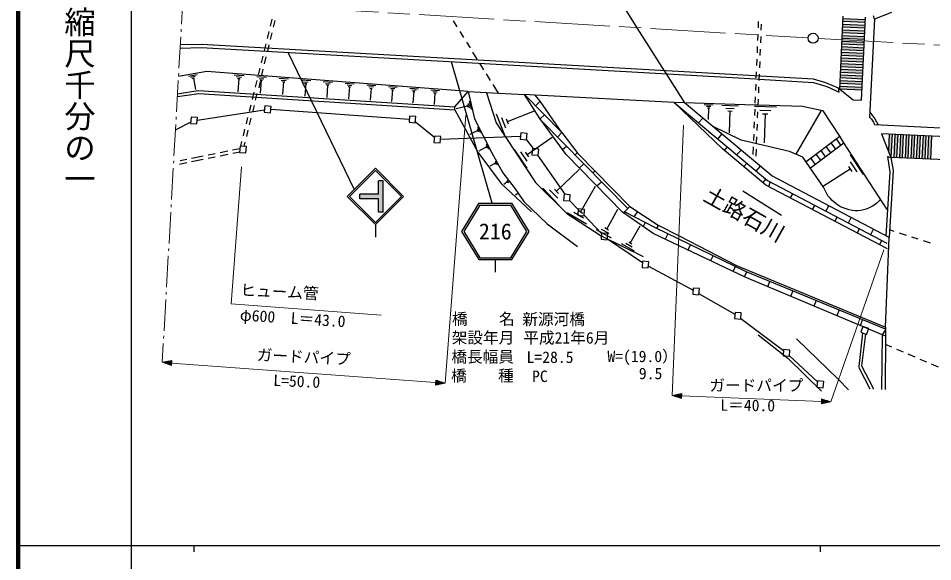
# Model space of a CAD drawing. Units: millimetres, scale not verified. Extents: x 40000 to 680000, y 20000 to 380000.
# Drawn here: x 40000 to 185950, y 202409 to 289106 of the extents above; entities that cross this region are included whole.
import ezdxf
from ezdxf.enums import TextEntityAlignment as Align

# ---------------------------------------------------------------- set-up
doc = ezdxf.new("R2010")
doc.units = ezdxf.units.MM
doc.header["$LTSCALE"] = 1000
doc.linetypes.add('CHAIN', pattern=[18.5, 12, -1.5, 3.5, -1.5])
for name, color, linetype, lineweight in [('M-BGD', 7, 'Continuous', 25), ('M-BGD-HTXT', 7, 'Continuous', 13), ('M-BMK', 2, 'CHAIN', 13), ('M-BMK-ROW', 30, 'Continuous', 25), ('M-BMK-SRVR', 3, 'Continuous', 25), ('M-STR-HTXT', 7, 'Continuous', 13), ('M-STR-STR1', 1, 'Continuous', 25), ('M-STR-STRC', 7, 'Continuous', 25), ('M-STR-STRD', 7, 'Continuous', 25), ('M-TTL', 2, 'Continuous', 140), ('M-TTL-BAND', 7, 'Continuous', 25)]:
    doc.layers.add(name, color=color, linetype=linetype, lineweight=lineweight)
doc.styles.add('@ＭＳ ゴシック', font='')
doc.styles.add('ＭＳ ゴシック', font='')
doc.styles.get('@ＭＳ ゴシック').set_extended_font_data('@MS Gothic')
doc.styles.get('ＭＳ ゴシック').set_extended_font_data('MS Gothic')

msp = doc.modelspace()

# ---------------------------------------------------------------- hatches: boundary and pattern name
at = {"layer": 'M-BGD'}
for points in [[(175181, 288412), (175202, 288861), (171650, 289026), (171629, 288577)], [(175140, 287513), (175160, 287962), (171608, 288127), (171587, 287678)], [(175056, 285715), (175077, 286164), (171525, 286329), (171504, 285879)], [(175098, 286614), (175119, 287063), (171567, 287228), (171546, 286778)], [(175014, 284816), (175035, 285265), (171483, 285430), (171462, 284980)], [(174931, 283017), (174952, 283467), (171400, 283632), (171379, 283182)], [(174973, 283917), (174994, 284366), (171441, 284531), (171421, 284081)], [(174847, 281219), (174868, 281669), (171316, 281834), (171295, 281384)], [(174889, 282118), (174910, 282568), (171358, 282733), (171337, 282283)], [(174806, 280320), (174827, 280770), (171275, 280935), (171254, 280485)], [(174722, 278522), (174743, 278972), (171191, 279137), (171170, 278687)], [(174764, 279421), (174785, 279871), (171233, 280036), (171212, 279586)], [(174681, 277623), (174701, 278073), (171149, 278238), (171128, 277788)], [(179290, 266922), (179459, 270615), (179009, 270635), (178886, 267939)], [(180189, 266881), (180358, 270574), (179908, 270594), (179739, 266901)], [(181257, 270532), (180808, 270553), (180638, 266860), (181088, 266840)], [(181987, 266799), (182156, 270491), (181707, 270512), (181537, 266819)], [(182886, 266757), (183055, 270450), (182606, 270471), (182436, 266778)], [(183954, 270409), (183505, 270429), (183336, 266737), (183785, 266716)], [(184853, 270368), (184404, 270388), (184235, 266696), (184684, 266675)], [(185583, 266634), (185752, 270327), (185303, 270347), (185134, 266654)]]:
    msp.add_hatch(color=256, dxfattribs=at).paths.add_polyline_path(points)
at = {"layer": 'M-STR-STRC'}
msp.add_hatch(color=256, dxfattribs=at).paths.add_polyline_path([(94505, 261067), (97505, 261067), (97505, 263192), (98255, 263192), (98255, 258192), (97505, 258192), (97505, 260317), (94505, 260317)])

# ---------------------------------------------------------------- linework, layer by layer
at = {"layer": 'M-BGD'}
for p, q in [((171128, 277788), (171670, 289462)), ((175202, 288861), (171650, 289026)), ((174608, 276063), (175222, 289297)), ((80256, 287848), (80527, 288944)), ((80758, 287695), (81024, 288774)), ((158112, 288581), (158071, 287582)), ((158596, 287189), (158638, 288188)), ((175140, 287513), (171587, 287678)), ((175160, 287962), (171608, 288127)), ((175181, 288412), (171629, 288577)), ((79771, 285890), (80043, 286989)), ((80275, 285739), (80538, 286803)), ((158030, 286583), (157989, 285584)), ((158513, 285191), (158554, 286190)), ((175077, 286164), (171525, 286329)), ((175098, 286614), (171546, 286778)), ((175119, 287063), (171567, 287228)), ((79291, 283953), (79560, 285037)), ((79804, 283835), (80062, 284878)), ((175014, 284816), (171462, 284980)), ((175035, 285265), (171483, 285430)), ((175056, 285715), (171504, 285879)), ((157948, 284584), (157907, 283585)), ((158429, 283193), (158471, 284192)), ((174931, 283017), (171379, 283182)), ((174952, 283467), (171400, 283632)), ((174973, 283917), (171421, 284081)), ((174994, 284366), (171441, 284531)), ((78814, 282024), (79076, 283081)), ((79316, 281857), (79582, 282934)), ((157866, 282586), (157825, 281587)), ((158345, 281195), (158387, 282194)), ((174868, 281669), (171316, 281834)), ((174889, 282118), (171337, 282283)), ((174910, 282568), (171358, 282733)), ((78336, 280093), (78598, 281153)), ((78866, 280034), (79100, 280984)), ((157784, 280588), (157743, 279589)), ((174806, 280320), (171254, 280485)), ((174827, 280770), (171275, 280935)), ((174847, 281219), (171295, 281384)), ((67178, 279887), (68554, 280143)), ((67564, 279722), (68253, 279849)), ((67779, 279524), (68123, 279588)), ((67951, 279556), (68291, 277720)), ((74454, 280093), (76042, 279971)), ((74831, 279798), (75625, 279737)), ((75009, 279518), (75406, 279487)), ((75207, 279503), (75045, 277386)), ((77844, 278106), (78114, 279195)), ((78049, 279817), (79611, 279698)), ((78616, 279023), (78371, 278033)), ((78420, 279527), (79200, 279468)), ((78595, 279252), (78985, 279222)), ((78790, 279237), (78631, 277156)), ((81618, 279544), (83152, 279427)), ((81982, 279259), (82749, 279200)), ((82154, 278988), (82538, 278959)), ((82346, 278974), (82189, 276928)), ((85160, 279273), (86668, 279157)), ((85518, 278993), (86272, 278935)), ((88675, 279004), (90157, 278890)), ((158261, 279196), (158303, 280195)), ((174743, 278972), (171191, 279137)), ((174764, 279421), (171212, 279586)), ((174785, 279871), (171233, 280036)), ((85687, 278727), (86064, 278698)), ((85875, 278712), (85721, 276702)), ((89027, 278728), (89768, 278671)), ((89193, 278467), (89563, 278439)), ((89378, 278453), (89227, 276477)), ((92164, 278736), (93620, 278625)), ((92509, 278466), (93237, 278410)), ((92673, 278209), (93037, 278181)), ((92855, 278195), (92706, 276254)), ((95627, 278471), (97057, 278362)), ((95966, 278205), (96681, 278151)), ((96127, 277953), (96484, 277926)), ((96305, 277940), (96159, 276033)), ((99064, 278208), (100468, 278100)), ((99397, 277947), (100099, 277893)), ((99555, 277699), (99906, 277673)), ((99730, 277686), (99587, 275813)), ((102475, 277947), (103854, 277841)), ((102802, 277690), (103492, 277638)), ((102957, 277447), (103302, 277421)), ((103129, 277434), (102989, 275596)), ((105861, 277687), (107215, 277584)), ((106182, 277436), (106859, 277384)), ((111804, 277433), (116630, 277164)), ((157702, 278589), (157661, 277590)), ((158177, 277198), (158219, 278197)), ((170910, 277966), (173234, 276081)), ((174681, 277623), (171128, 277788)), ((174701, 278073), (171149, 278238)), ((174722, 278522), (171170, 278687)), ((77367, 276177), (77645, 277302)), ((77877, 276030), (78141, 277102)), ((106334, 277197), (106672, 277171)), ((106503, 277184), (106365, 275379)), ((111962, 275886), (112278, 274541)), ((122560, 275154), (123307, 275868)), ((157620, 276591), (157579, 275592)), ((158093, 275200), (158135, 276199)), ((173234, 276081), (174608, 276063)), ((76896, 274276), (77151, 275308)), ((77411, 274145), (77677, 275220)), ((111672, 275108), (109878, 274687)), ((111632, 275276), (111711, 274940)), ((111817, 275497), (111975, 274824)), ((157566, 275270), (146332, 275639)), ((149493, 275335), (150911, 275288)), ((149840, 275087), (150549, 275064)), ((150009, 274845), (150364, 274833)), ((150187, 274839), (150125, 272949)), ((152301, 275243), (154937, 275156)), ((152945, 274782), (154263, 274739)), ((157538, 274593), (157497, 273594)), ((157525, 275071), (161001, 274957)), ((158096, 275253), (157566, 275270)), ((158375, 274464), (160113, 274407)), ((168166, 274414), (164077, 267448)), ((76403, 272286), (76648, 273274)), ((76907, 272105), (77175, 273189)), ((117618, 270580), (116343, 273814)), ((117838, 271601), (117201, 273218)), ((118218, 272217), (117899, 273026)), ((118059, 272621), (122370, 274320)), ((123312, 273043), (123970, 273731)), ((148593, 272411), (149276, 273173)), ((153260, 274332), (153919, 274310)), ((153590, 274321), (153475, 270807)), ((158009, 273202), (158051, 274201)), ((158790, 273870), (159659, 273842)), ((159225, 273856), (159073, 269222)), ((113292, 271764), (113754, 270884)), ((155374, 269684), (150789, 271906)), ((157456, 272594), (157416, 271595)), ((157926, 271203), (157968, 272202)), ((75931, 270380), (76182, 271392)), ((76452, 270261), (76702, 271276)), ((113230, 271170), (112056, 270555)), ((113172, 271280), (113287, 271060)), ((113261, 271467), (113492, 271027)), ((121216, 267385), (125208, 270117)), ((126072, 270152), (126781, 270896)), ((151667, 269837), (152310, 270632)), ((157375, 270596), (157334, 269597)), ((157842, 269205), (157884, 270204)), ((165729, 266253), (171100, 270312)), ((171785, 269259), (171100, 270312)), ((177793, 270691), (179290, 266922)), ((191204, 270077), (177793, 270691)), ((179009, 270635), (178886, 267939)), ((179459, 270615), (179290, 266922)), ((179908, 270594), (179739, 266901)), ((180358, 270574), (180189, 266881)), ((180808, 270553), (180638, 266860)), ((181257, 270532), (181088, 266840)), ((181707, 270512), (181537, 266819)), ((182156, 270491), (181987, 266799)), ((182606, 270471), (182436, 266778)), ((183055, 270450), (182886, 266757)), ((183505, 270429), (183336, 266737)), ((183954, 270409), (183785, 266716)), ((184404, 270388), (184235, 266696)), ((184853, 270368), (184684, 266675)), ((185303, 270347), (185134, 266654)), ((185752, 270327), (185583, 266634)), ((75404, 268699), (75334, 267701)), ((76401, 268629), (75404, 268699)), ((75522, 268726), (75703, 269457)), ((76061, 268679), (76230, 269363)), ((76332, 267631), (76401, 268629)), ((114571, 268630), (114684, 268416)), ((114658, 268812), (114883, 268383)), ((114689, 269101), (115138, 268244)), ((126871, 268185), (127492, 268709)), ((152723, 268021), (153171, 268578)), ((157293, 268598), (157243, 267400)), ((166431, 265246), (171785, 269259)), ((168917, 268663), (169618, 267635)), ((169707, 269259), (170436, 268248)), ((170531, 269882), (171259, 268865)), ((178707, 258615), (171785, 269259)), ((67662, 266786), (69496, 267156)), ((70300, 267318), (71420, 267544)), ((72234, 267708), (73442, 267952)), ((72234, 267183), (73442, 267429)), ((74185, 268102), (75379, 268343)), ((74264, 267597), (75342, 267818)), ((75334, 267701), (76332, 267631)), ((114628, 268523), (113485, 267923)), ((121242, 265204), (119193, 268199)), ((121229, 266294), (120204, 267792)), ((121472, 267010), (120959, 267759)), ((128862, 267318), (129230, 267672)), ((154654, 267336), (155371, 268069)), ((157754, 267118), (157800, 268206)), ((167293, 267435), (168035, 266449)), ((168091, 268038), (168810, 267029)), ((172797, 267336), (174863, 264160)), ((65750, 265858), (66906, 266094)), ((65856, 266421), (66906, 266633)), ((67662, 266248), (69496, 266623)), ((70300, 266787), (71420, 267016)), ((116086, 265936), (115261, 265504)), ((116045, 266013), (116126, 265859)), ((116108, 266145), (116270, 265836)), ((116130, 266353), (116454, 265735)), ((129568, 265224), (130267, 265891)), ((155791, 265458), (156263, 265989)), ((167193, 265818), (166480, 266820)), ((172784, 266198), (173817, 264609)), ((190359, 266415), (179290, 266922)), ((125909, 261507), (129546, 264960)), ((131664, 264475), (132031, 264784)), ((157795, 264707), (158443, 265496)), ((172771, 265059), (168535, 262305)), ((172512, 265456), (173029, 264662)), ((118002, 262968), (117499, 262597)), ((117968, 263015), (118037, 262921)), ((117989, 263249), (118267, 262871)), ((117996, 263108), (118135, 262920)), ((132362, 262364), (133080, 263040)), ((158866, 262890), (159318, 263432)), ((159815, 262248), (160018, 262981)), ((126295, 259280), (123705, 262007)), ((126102, 260394), (124807, 261757)), ((126233, 261166), (125586, 261848)), ((129734, 258201), (132129, 262327)), ((155637, 261586), (161804, 257691)), ((119591, 261071), (119337, 260885)), ((119535, 261147), (119647, 260995)), ((163229, 260453), (163618, 261099)), ((130120, 257976), (129347, 258426)), ((133926, 255482), (135716, 258657)), ((136622, 258059), (137595, 259104)), ((166769, 258593), (167138, 259258)), ((168886, 258344), (169357, 259192)), ((130682, 256271), (127588, 258068)), ((130208, 257236), (128661, 258134)), ((138820, 258300), (138254, 257437)), ((170346, 256713), (170718, 257386)), ((172511, 256448), (172957, 257301)), ((134298, 254750), (133107, 255421)), ((134224, 255315), (133629, 255650)), ((137683, 253229), (139241, 255993)), ((140045, 256522), (139726, 255898)), ((142165, 256104), (141839, 255608)), ((173908, 254840), (174262, 255532)), ((176062, 254591), (176494, 255443)), ((134669, 254018), (132288, 255360)), ((143660, 254729), (143243, 253866)), ((178410, 239834), (179002, 254125)), ((179042, 255387), (179770, 255154)), ((180615, 254882), (181727, 254526)), ((182569, 254256), (183585, 253930)), ((138330, 251954), (136258, 253123)), ((138007, 252592), (136971, 253176)), ((137943, 253083), (137424, 253375)), ((147266, 252989), (146858, 252144)), ((177462, 252972), (177824, 253669)), ((184427, 253660), (185528, 253307)), ((150885, 251243), (150485, 250415)), ((154454, 249520), (154063, 248711)), ((156257, 248651), (155870, 247850)), ((159938, 247144), (159584, 246283)), ((163630, 245621), (163266, 244738)), ((167345, 244089), (166971, 243184)), ((171018, 242575), (170635, 241646)), ((174763, 241030), (174370, 240079)), ((174798, 239949), (174456, 239009)), ((175738, 239607), (174798, 239949)), ((175396, 238667), (175738, 239607)), ((164195, 237970), (170884, 231535)), ((174456, 239009), (175396, 238667)), ((178382, 237118), (179349, 236704)), ((180195, 236343), (181212, 235907)), ((181973, 235582), (183081, 235108)), ((183921, 234749), (184938, 234314)), ((185699, 233988), (186801, 233517)), ((170884, 231535), (172492, 229842))]:
    msp.add_line(p, q, dxfattribs=at)
for points in [[(111804, 277433), (70078, 280628), (65581, 279795)], [(65382, 277038), (68729, 277590), (109673, 274967), (111804, 277433)], [(111804, 277433), (112825, 273086), (115544, 267737), (117351, 264455), (119288, 261919), (120715, 259880), (124407, 256335), (129250, 252672)], [(65392, 276619), (68808, 277100), (109688, 274497), (109673, 274967)], [(114756, 277209), (116273, 272450), (122563, 262920), (127564, 257968), (133059, 254381), (139713, 251113)], [(126781, 270896), (123307, 275868), (122524, 276843)], [(109688, 274497), (113346, 267760), (117069, 262729), (121930, 258203)], [(178736, 252302), (159328, 262504), (152412, 268280), (144673, 275693)], [(144673, 275693), (159587, 263207), (178619, 253254)], [(179002, 254125), (160274, 263963), (146332, 275639)], [(168166, 274414), (165162, 275021), (158096, 275253)], [(171100, 270312), (168473, 274352), (168166, 274414)], [(175888, 274135), (176686, 273085), (177255, 272119)], [(137288, 258775), (130267, 265891), (123567, 272695)], [(169229, 260776), (168518, 262178), (165211, 266954), (163106, 267870), (155374, 269684)], [(178415, 239524), (156094, 248729), (141717, 255667), (136756, 258203)], [(158083, 238618), (162812, 234866), (168175, 229629)], [(175964, 229927), (174270, 233229), (174186, 233567), (174777, 238892)], [(175202, 238738), (174609, 233652), (176472, 230096), (176472, 229927)], [(177842, 229876), (177916, 238591), (178419, 239323)]]:
    msp.add_lwpolyline(points, dxfattribs=at)
msp.add_lwpolyline([(178437, 238373), (156018, 247779), (141351, 254767), (136455, 258175), (127463, 267378), (123262, 273111), (120797, 276933), (126781, 270896), (129330, 267541), (137595, 259104), (142145, 256117), (145464, 254401), (154611, 249666), (178410, 239834)], close=True, dxfattribs=at)
for points, knots in [([(175854, 273329), (176067, 273133), (176139, 273059), (176287, 272858), (176474, 272606), (176520, 272481), (176663, 272147)], [0, 0, 0, 0, 1, 1, 1, 2, 2, 2, 2]), ([(177658, 260228), (177012, 259545), (176632, 259263), (175832, 258881), (174526, 258259), (173517, 258271), (172133, 258694), (170798, 259101), (170213, 259714), (169229, 260776)], [0, 0, 0, 0, 1, 1, 1, 2, 2, 2, 3, 3, 3, 3])]:
    msp.add_open_spline(points, degree=3, knots=knots, dxfattribs=at)
at = {"layer": 'M-BGD-HTXT'}
for p, q in [((66218, 291154), (66047, 288146)), ((65933, 286149), (65649, 281157)), ((66002, 287347), (65979, 286948)), ((65604, 280358), (65581, 279959)), ((65535, 279160), (65251, 274168)), ((65206, 273370), (65183, 272970)), ((65137, 272172), (64853, 267180)), ((64808, 266381), (64785, 265982)), ((64739, 265183), (64455, 260191)), ((64410, 259392), (64387, 258993)), ((64341, 258194), (64057, 253202)), ((63943, 251206), (63659, 246214)), ((64012, 252404), (63989, 252004)), ((63614, 245415), (63591, 245016)), ((63545, 244217), (63261, 239225)), ((63216, 238426), (63193, 238027)), ((63147, 237228), (62976, 234220))]:
    msp.add_line(p, q, dxfattribs=at)
at = {"layer": 'M-BMK'}
msp.add_line((67050, 291906), (166060, 285968), dxfattribs=at)
msp.add_lwpolyline([(167658, 285878), (187555, 284822), (236288, 283008), (266820, 282627)], dxfattribs=at)
at = {"layer": 'M-BMK-ROW'}
for p, q in [((68544, 272871), (79287, 274496)), ((79342, 275125), (79255, 274128)), ((80338, 275037), (79342, 275125)), ((80251, 274041), (80338, 275037)), ((80300, 274596), (102404, 272997)), ((67582, 273341), (67494, 272345)), ((68578, 273254), (67582, 273341)), ((68491, 272258), (68578, 273254)), ((79255, 274128), (80251, 274041)), ((102449, 273513), (102362, 272517)), ((103446, 273426), (102449, 273513)), ((103358, 272430), (103446, 273426)), ((65069, 271317), (67511, 272539)), ((67494, 272345), (68491, 272258)), ((102362, 272517), (103358, 272430)), ((103374, 272604), (106420, 270151)), ((106434, 270312), (106347, 269316)), ((107430, 270225), (106434, 270312)), ((107343, 269228), (107430, 270225)), ((107395, 269825), (120161, 270316)), ((120205, 270814), (120118, 269818)), ((121201, 270727), (120205, 270814)), ((121114, 269731), (121201, 270727)), ((106347, 269316), (107343, 269228)), ((120118, 269818), (121114, 269731)), ((121114, 269731), (122194, 268330)), ((122079, 268340), (121992, 267344)), ((121992, 267344), (122988, 267257)), ((123075, 268253), (122079, 268340)), ((122897, 267265), (127239, 261040)), ((122988, 267257), (123075, 268253)), ((127112, 261051), (127025, 260055)), ((127025, 260055), (128021, 259968)), ((128108, 260964), (127112, 261051)), ((128021, 259968), (128108, 260964)), ((128021, 259968), (129375, 258575)), ((129384, 258681), (129297, 257685)), ((130381, 258594), (129384, 258681)), ((130293, 257598), (130381, 258594)), ((129297, 257685), (130293, 257598)), ((130302, 257701), (133093, 254760)), ((133100, 254845), (133013, 253849)), ((134096, 254758), (133100, 254845)), ((134009, 253762), (134096, 254758)), ((133013, 253849), (134009, 253762)), ((134025, 253939), (139631, 250130)), ((139650, 250355), (139563, 249359)), ((140647, 250268), (139650, 250355)), ((140559, 249272), (140647, 250268)), ((139563, 249359), (140559, 249272)), ((140584, 249547), (147695, 245707)), ((147727, 246069), (147640, 245073)), ((148723, 245982), (147727, 246069)), ((148636, 244985), (148723, 245982)), ((147640, 245073), (148636, 244985)), ((148651, 245162), (154381, 241899)), ((154406, 242189), (154319, 241193)), ((154319, 241193), (155315, 241106)), ((155403, 242102), (154406, 242189)), ((155315, 241106), (155403, 242102)), ((155323, 241194), (162144, 236089)), ((162159, 236260), (162072, 235264)), ((162072, 235264), (163068, 235176)), ((163155, 236173), (162159, 236260)), ((163068, 235176), (163155, 236173)), ((163075, 235260), (167548, 231097)), ((167560, 231244), (167473, 230248)), ((168557, 231157), (167560, 231244)), ((168469, 230160), (168557, 231157)), ((167473, 230248), (168469, 230160))]:
    msp.add_line(p, q, dxfattribs=at)
at = {"layer": 'M-BMK-SRVR'}
msp.add_circle((166859, 285921), 800, dxfattribs=at)
at = {"layer": 'M-STR-HTXT'}
for p, q in [((111417, 273636), (108110, 230884)), ((146157, 272036), (144367, 228929)), ((169702, 227921), (178127, 252178)), ((62976, 234220), (64502, 234510)), ((62976, 234220), (64442, 233709)), ((62976, 234220), (64472, 234109)), ((64466, 234029), (63269, 234118)), ((64478, 234190), (63281, 234278)), ((63563, 234015), (64460, 233949)), ((63586, 234336), (64484, 234270)), ((64454, 233869), (63856, 233913)), ((64490, 234350), (63891, 234394)), ((64149, 233811), (64448, 233789)), ((64196, 234452), (64496, 234430)), ((64442, 233709), (64502, 234510)), ((64472, 234109), (106614, 230994)), ((106644, 231395), (106584, 230593)), ((108110, 230884), (106584, 230593)), ((106890, 230651), (106590, 230673)), ((106596, 230754), (107195, 230709)), ((107500, 230767), (106602, 230834)), ((106608, 230914), (107805, 230825)), ((108110, 230884), (106614, 230994)), ((106620, 231074), (107817, 230986)), ((107523, 231088), (106626, 231154)), ((106632, 231235), (107230, 231190)), ((106937, 231293), (106638, 231315)), ((108110, 230884), (106644, 231395)), ((144367, 228929), (145882, 229271)), ((145579, 229203), (145879, 229191)), ((145850, 228468), (145882, 229271)), ((144367, 228929), (145850, 228468)), ((144367, 228929), (145866, 228870)), ((145863, 228789), (144664, 228837)), ((145869, 228950), (144670, 228998)), ((144960, 228745), (145860, 228709)), ((144973, 229066), (145872, 229030)), ((145856, 228629), (145257, 228653)), ((145876, 229111), (145276, 229134)), ((145553, 228560), (145853, 228548)), ((145866, 228870), (168203, 227980)), ((168219, 228382), (168187, 227579)), ((169702, 227921), (168187, 227579)), ((168194, 227740), (168793, 227716)), ((169096, 227784), (168197, 227820)), ((168200, 227900), (169399, 227852)), ((169702, 227921), (168203, 227980)), ((168207, 228061), (169406, 228013)), ((169109, 228105), (168210, 228141)), ((168213, 228221), (168813, 228198)), ((168516, 228290), (168216, 228302)), ((169702, 227921), (168219, 228382)), ((168490, 227647), (168191, 227659))]:
    msp.add_line(p, q, dxfattribs=at)
msp.add_lwpolyline([(75648, 265425), (73998, 243547), (97925, 241740)], dxfattribs=at)
at = {"layer": 'M-STR-STR1'}
for p, q in [((136413, 291278), (138742, 287607)), ((110054, 287743), (109458, 288701)), ((138742, 287607), (143102, 280732)), ((111098, 286063), (110506, 287015)), ((112152, 284368), (111575, 285296)), ((113256, 282592), (112570, 283695)), ((114311, 280894), (113673, 281922)), ((115363, 279203), (114727, 280226)), ((143102, 280732), (143416, 280236)), ((143416, 280236), (146332, 275639)), ((116640, 277149), (115783, 278528)), ((116630, 277164), (120797, 276933)), ((122524, 276843), (120797, 276933)), ((144673, 275693), (122524, 276843)), ((146332, 275639), (144673, 275693))]:
    msp.add_line(p, q, dxfattribs=at)
at = {"layer": 'M-STR-STRC'}
for p, q in [((176634, 288983), (175854, 273329)), ((83053, 283571), (93609, 261796)), ((115626, 259606), (109166, 282177)), ((176663, 272147), (193206, 271363)), ((92505, 260693), (97005, 265193)), ((92859, 260693), (97005, 264839)), ((101506, 260692), (97005, 265193)), ((101152, 260692), (97005, 264839)), ((98255, 263192), (97505, 263192)), ((97505, 261067), (97505, 263192)), ((98255, 258192), (98255, 263192)), ((92505, 260693), (97005, 256192)), ((92859, 260693), (97006, 256546)), ((94505, 260317), (94505, 261067)), ((97505, 261067), (94505, 261067)), ((97505, 260317), (94505, 260317)), ((97006, 256546), (101152, 260692)), ((97006, 256192), (101506, 260692)), ((97505, 258192), (97505, 260317)), ((113500, 259606), (110736, 255106)), ((113668, 259306), (111088, 255106)), ((113500, 259606), (118772, 259606)), ((113668, 259306), (118604, 259306)), ((121184, 255106), (118604, 259306)), ((121536, 255106), (118772, 259606)), ((98255, 258192), (97505, 258192)), ((97005, 256192), (97005, 254192)), ((110736, 255106), (113500, 250606)), ((111088, 255106), (113668, 250906)), ((118604, 250906), (121184, 255106)), ((118772, 250606), (121536, 255106)), ((113500, 250606), (118772, 250606)), ((113668, 250906), (118604, 250906)), ((116136, 250606), (116136, 248606))]:
    msp.add_line(p, q, dxfattribs=at)
msp.add_lwpolyline([(179375, 290029), (176634, 288983), (176517, 289504)], dxfattribs=at)
at = {"layer": 'M-STR-STRD'}
msp.add_line((178437, 238373), (178370, 229884), dxfattribs=at)
for points in [[(170910, 277966), (168888, 278816), (166897, 279380), (69227, 284928), (65916, 284875)], [(65842, 284348), (69185, 284442), (157737, 279425), (158270, 279411), (166908, 278859), (169075, 278207), (171012, 277344), (170910, 277966)], [(178719, 267069), (179116, 264562), (178456, 254412)], [(178719, 267069), (179290, 266922), (179644, 264812), (179002, 254125)]]:
    msp.add_lwpolyline(points, dxfattribs=at)
at = {"layer": 'M-TTL'}
msp.add_line((40000, 380000), (40000, 20000), dxfattribs=at)
at = {"layer": 'M-TTL-BAND'}
for p, q in [((58000, 370000), (58000, 20000)), ((40000, 205000), (579000, 205000)), ((68000, 205000), (68000, 204000)), ((168000, 205000), (168000, 204000))]:
    msp.add_line(p, q, dxfattribs=at)

# ---------------------------------------------------------------- texts
at = {"layer": 'M-BGD', "style": 'ＭＳ ゴシック'}
msp.add_text('土路石川', height=2566, rotation=330.719, dxfattribs=at).set_placement((154894, 256067), align=Align.BOTTOM_CENTER)
at = {"layer": 'M-STR-HTXT', "style": 'ＭＳ ゴシック'}
for s, rotation, p in [('ヒューム管', 357.212, (81625, 244034)), ('φ600\u3000L＝43.0', 356.332, (83706, 239809)), ('ガードパイプ', 357.23, (85493, 233623)), ('L=50.0', 357.463, (84389, 229745)), ('L＝40.0', 359.317, (156410, 225895))]:
    msp.add_text(s, height=1833, rotation=rotation, dxfattribs=at).set_placement(p, align=Align.BOTTOM_CENTER)
for s, p in [('橋\u3000\u3000名', (114218, 239680)), ('新源河橋', (125441, 239626)), ('架設年月', (114173, 236687)), ('平成21年6月', (127470, 236664)), ('橋長幅員', (114124, 233644)), ('L=28.5', (124873, 233571)), ('W=(19.0）', (139644, 233703)), ('橋\u3000\u3000種', (114069, 230633)), ('PC', (123250, 230523)), ('9.5', (140924, 230975)), ('ガードパイプ', (157807, 229077))]:
    msp.add_text(s, height=1833, dxfattribs=at).set_placement(p, align=Align.BOTTOM_CENTER)
at = {"layer": 'M-STR-STRC', "style": 'ＭＳ ゴシック'}
msp.add_text('216', height=2566, dxfattribs=at).set_placement((116136, 255106), align=Align.MIDDLE_CENTER)
at = {"layer": 'M-TTL-BAND', "style": '@ＭＳ ゴシック'}
msp.add_text('縮尺千分の一', height=3666, rotation=270, dxfattribs=at).set_placement((49777, 261030), align=Align.MIDDLE_RIGHT)

doc.saveas('drawing.dxf')
